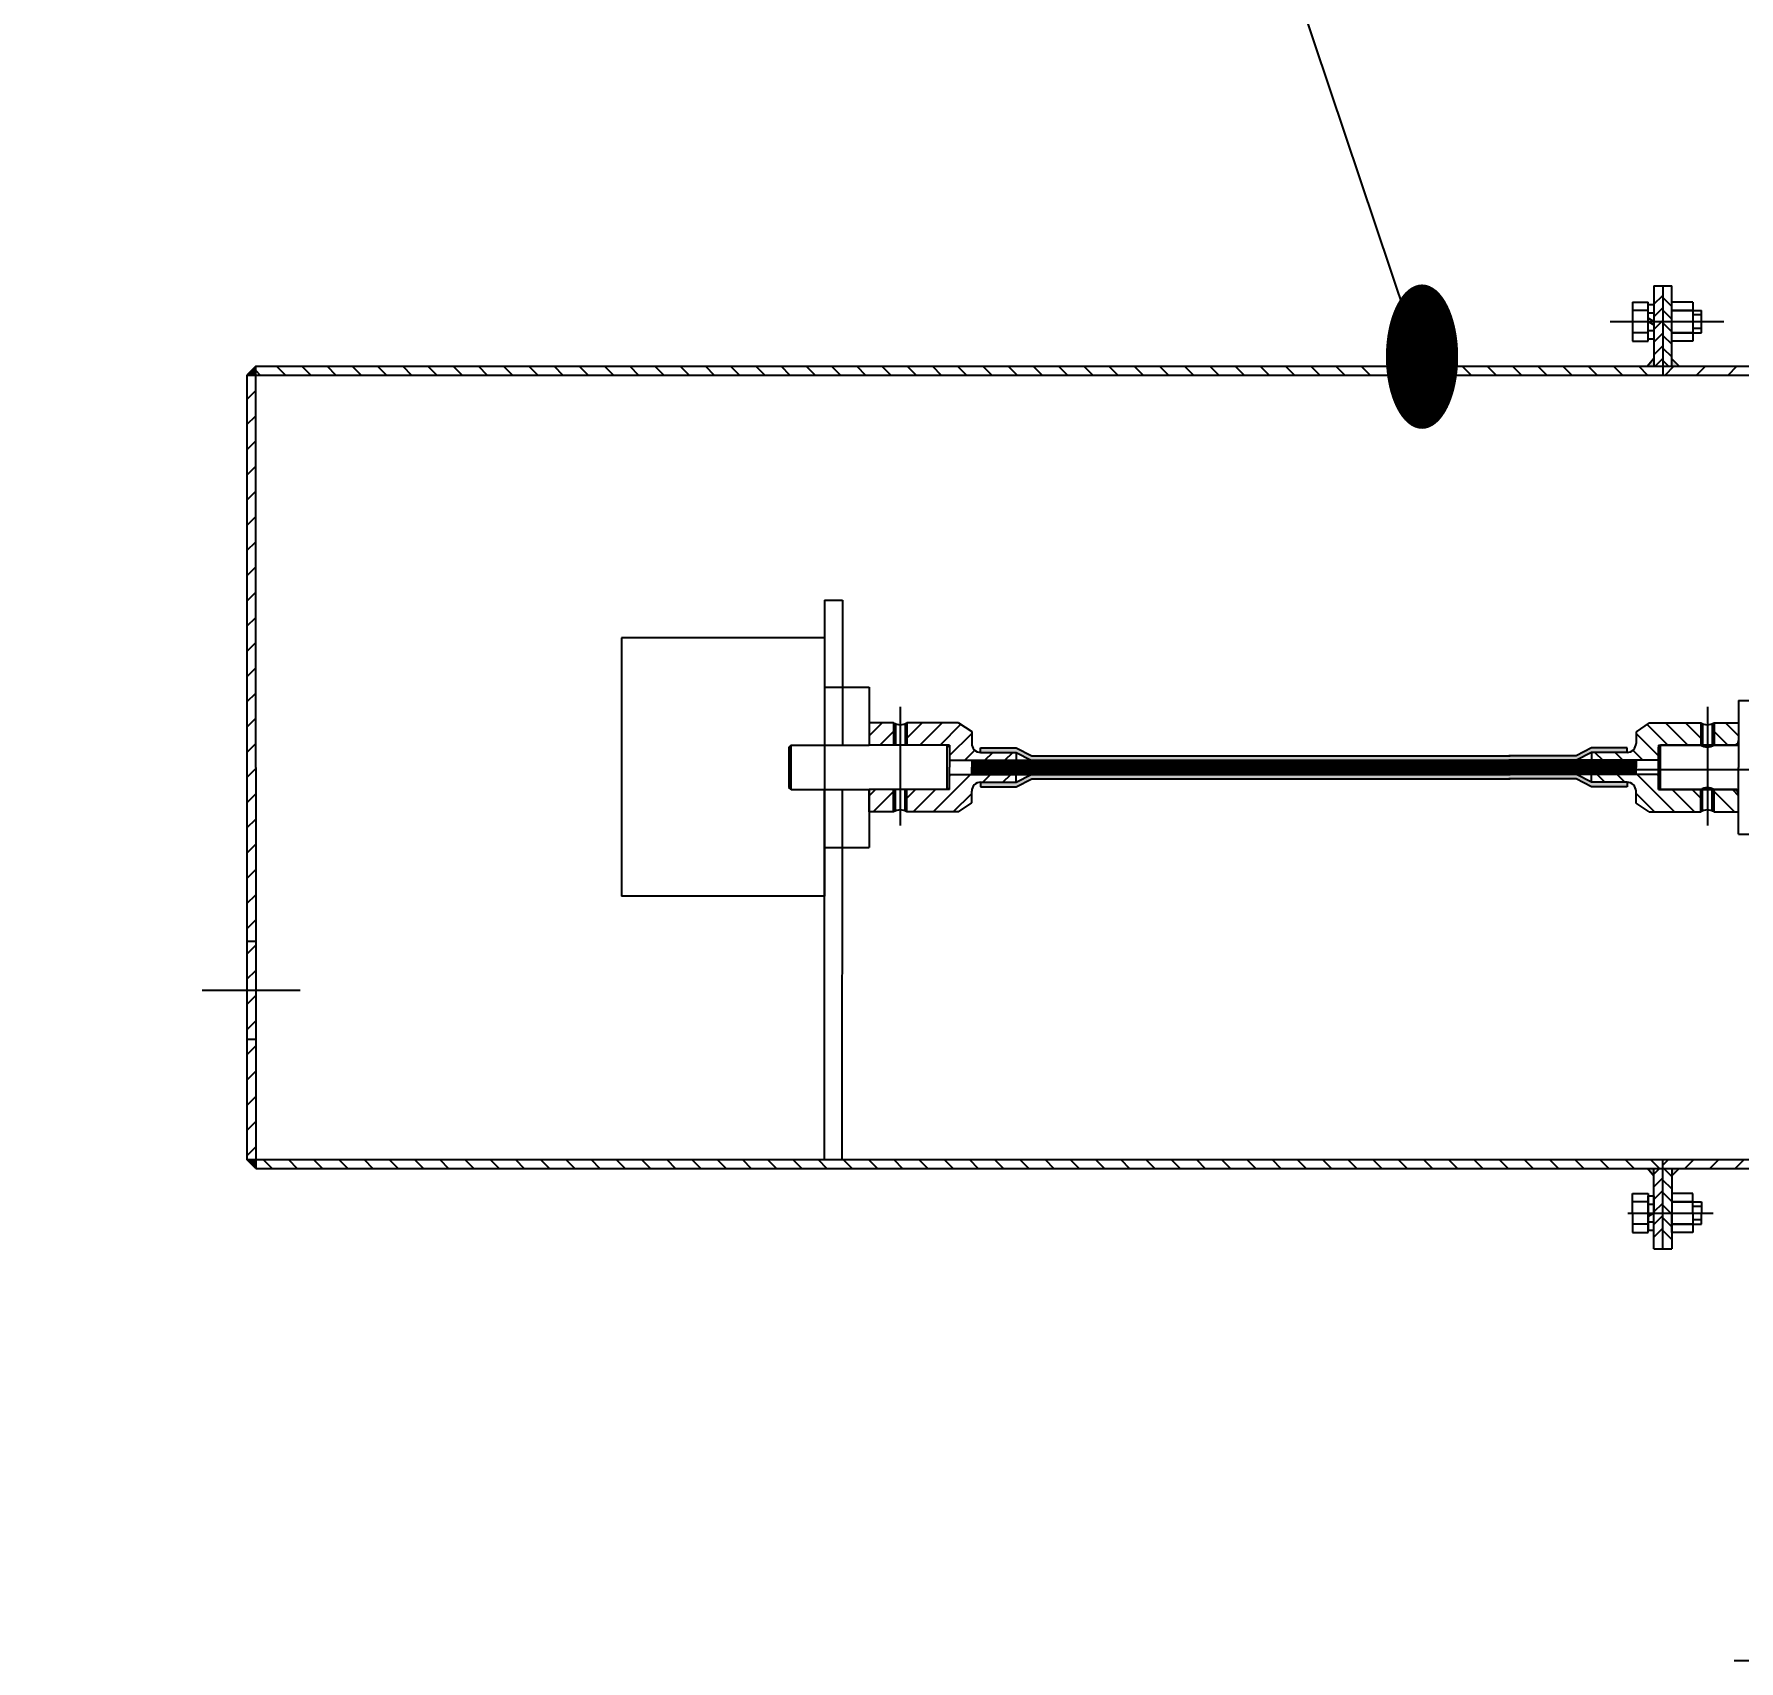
# Model space of a CAD drawing. Header units: millimetres. Extents: x 0 to 12600, y -338 to 8910.
# Drawn here: x 1461 to 1843.4, y 5135 to 5500 of the extents above; entities that cross this region are included whole.
import ezdxf
from ezdxf.enums import TextEntityAlignment as Align

# ---------------------------------------------------------------- set-up
doc = ezdxf.new("R2010")
doc.units = ezdxf.units.MM
doc.header["$LTSCALE"] = 300
for name, pattern in [('F', [0.75, 0.5, -0.25]), ('G', [2, 1.25, -0.25, 0.25, -0.25]), ('K', [2.5, 1.25, -0.25, 0.25, -0.25, 0.25, -0.25])]:
    doc.linetypes.add(name, pattern=pattern)
for name, color, linetype in [('01', 7, 'Continuous'), ('02', 1, 'Continuous'), ('04', 2, 'F'), ('05', 142, 'G'), ('07', 6, 'K')]:
    doc.layers.add(name, color=color, linetype=linetype)
doc.styles.get("Standard").update_dxf_attribs({"font": 'isocp', "width": 0.707, "bigfont": 'intecad.shx'})
pattern_1 = [(135, (2158.323, 4827.781), (2.828427, 2.828427), [])]

msp = doc.modelspace()

# ---------------------------------------------------------------- hatches: boundary and pattern name
at = {"layer": '01', "ltscale": 2}
for points in [[(1508.73, 5423.43), (1510.73, 5425.43), (1510.73, 5423.43)], [(1510.73, 5245.43), (1508.73, 5247.43), (1510.73, 5247.43)]]:
    msp.add_hatch(color=256, dxfattribs=at).paths.add_polyline_path(points)
h = msp.add_hatch(color=256, dxfattribs=at)
h.paths.add_polyline_path([(1828.31, 5427.08), (1829.98, 5425.43), (1828.31, 5425.43)])
h.paths.add_polyline_path([(1824.31, 5427.16), (1824.31, 5425.43), (1822.85, 5425.43)])
h = msp.add_hatch(color=256, dxfattribs=at)
h.paths.add_polyline_path([(1828.31, 5243.78), (1829.98, 5245.43), (1828.31, 5245.43)])
h.paths.add_polyline_path([(1824.31, 5243.7), (1824.31, 5245.43), (1822.85, 5245.43)])
at = {"layer": '02', "ltscale": 2}
h = msp.add_hatch(dxfattribs=at)
h.set_pattern_fill('_USER', color=256, scale=2, angle=135, style=0, pattern_type=0)
h.set_pattern_definition([(45, (8899.9574, 1939.483), (1.41421356, -1.41421356), [])])
h.paths.add_polyline_path([(1824.31, 5237.43), (1826.31, 5237.43), (1826.31, 5245.43), (1824.31, 5245.43)])
h.paths.add_polyline_path([(1824.31, 5229.43), (1826.31, 5229.43), (1826.31, 5237.43), (1824.31, 5237.43)])
h.paths.add_polyline_path([(1824.31, 5425.43), (1826.31, 5425.43), (1826.31, 5433.43), (1824.31, 5433.43)])
h.paths.add_polyline_path([(1824.31, 5433.43), (1826.31, 5433.43), (1826.31, 5441.43), (1824.31, 5441.43)])
h = msp.add_hatch(dxfattribs=at)
h.set_pattern_fill('_USER', color=256, scale=2, angle=45, style=0, pattern_type=0)
h.set_pattern_definition([(135, (8899.9574, 1939.483), (1.41421356, 1.41421356), [])])
h.paths.add_polyline_path([(1826.31, 5433.43), (1828.31, 5433.43), (1828.31, 5425.43), (1826.31, 5425.43)])
h.paths.add_polyline_path([(1826.31, 5441.43), (1828.31, 5441.43), (1828.31, 5433.43), (1826.31, 5433.43)])
h.paths.add_polyline_path([(1826.31, 5245.43), (1828.31, 5245.43), (1828.31, 5237.43), (1826.31, 5237.43)])
h.paths.add_polyline_path([(1826.31, 5237.43), (1828.31, 5237.43), (1828.31, 5229.43), (1826.31, 5229.43)])
h = msp.add_hatch(dxfattribs=at)
h.set_pattern_fill('_USER', color=256, scale=4, angle=45, style=0, pattern_type=0)
h.set_pattern_definition(pattern_1)
h.paths.add_polyline_path([(1826.31, 5425.43), (1826.31, 5423.43), (1510.73, 5423.43), (1510.73, 5425.43)])
h = msp.add_hatch(dxfattribs=at)
h.set_pattern_fill('_USER', color=256, scale=5, angle=135, style=0, pattern_type=0)
h.set_pattern_definition([(45, (8899.9574, 1939.483), (3.535534, -3.535534), [])])
h.paths.add_polyline_path([(1826.31, 5423.43), (1826.31, 5425.43), (1851.31, 5425.43), (1851.31, 5423.43)])
h = msp.add_hatch(dxfattribs=at)
h.set_pattern_fill('_USER', color=256, scale=4, angle=135, style=0, pattern_type=0)
h.set_pattern_definition([(45, (8749.9574, 1939.483), (2.8284271, -2.8284271), [])])
h.paths.add_polyline_path([(1508.73, 5423.43), (1510.73, 5423.43), (1510.73, 5335.43), (1508.73, 5335.43)])
h.paths.add_polyline_path([(1508.73, 5335.43), (1510.73, 5335.43), (1510.73, 5247.43), (1508.73, 5247.43)])
at = {"layer": '02', "linetype": 'Continuous', "ltscale": 2}
h = msp.add_hatch(dxfattribs=at)
h.set_pattern_fill('ANSI31', color=1, style=0)
h.set_pattern_definition([(45, (2120.8524, 5123.569), (-2.245064, 2.245064), [])])
h.paths.add_polyline_path([(1668.37, 5345.44), (1671.31, 5343.44), (1671.31, 5340.79, 0.414214), (1673.31, 5338.79), (1681.31, 5338.79), (1681.31, 5337.04), (1666.31, 5337.04), (1666.31, 5340.44), (1656.8, 5340.44), (1656.8, 5345.44)])
h.paths.add_polyline_path([(1666.31, 5330.44), (1666.31, 5333.84), (1681.31, 5333.84), (1681.31, 5332.08), (1673.31, 5332.08, 0.414214), (1671.31, 5330.08), (1671.31, 5327.44), (1668.37, 5325.44), (1656.8, 5325.44), (1656.8, 5330.44)])
h.paths.add_polyline_path([(1648.31, 5330.44), (1653.8, 5330.44), (1653.8, 5325.44), (1648.31, 5325.44)])
h.paths.add_polyline_path([(1653.8, 5345.44), (1653.8, 5340.44), (1648.31, 5340.44), (1648.31, 5345.44)])
h.paths.add_polyline_path([(1653.8, 5345.44, 0.040596), (1654.2, 5345.22), (1654.2, 5340.24, -0.040596), (1653.8, 5340.45)])
h.paths.add_polyline_path([(1656.8, 5340.45, -0.040596), (1656.4, 5340.24), (1656.4, 5345.22, 0.040596), (1656.8, 5345.44)])
h.paths.add_polyline_path([(1654.2, 5325.65, 0.040596), (1653.8, 5325.44), (1653.8, 5330.42, -0.040596), (1654.2, 5330.63)])
h.paths.add_polyline_path([(1656.4, 5330.63, -0.040596), (1656.8, 5330.42), (1656.8, 5325.44, 0.040596), (1656.4, 5325.65)])
h = msp.add_hatch(dxfattribs=at)
h.set_pattern_fill('ANSI31', color=1, style=0)
h.set_pattern_definition([(135, (1370.76, 5123.5648), (2.245064, 2.245064), [])])
h.paths.add_polyline_path([(1834.81, 5345.43), (1834.81, 5340.43), (1825.31, 5340.43), (1825.31, 5337.03), (1810.3, 5337.03), (1810.3, 5338.79), (1818.3, 5338.79, 0.414214), (1820.3, 5340.79), (1820.3, 5343.43), (1823.24, 5345.43)])
h.paths.add_polyline_path([(1834.81, 5330.43), (1834.81, 5325.43), (1823.24, 5325.43), (1820.3, 5327.43), (1820.3, 5330.08, 0.414214), (1818.3, 5332.08), (1810.3, 5332.08), (1810.3, 5333.83), (1825.31, 5333.83), (1825.31, 5330.43)])
h.paths.add_polyline_path([(1843.31, 5325.43), (1837.81, 5325.43), (1837.81, 5330.43), (1843.31, 5330.43)])
h.paths.add_polyline_path([(1843.31, 5345.43), (1843.31, 5340.43), (1837.81, 5340.43), (1837.81, 5345.43)])
h.paths.add_polyline_path([(1837.81, 5340.45, -0.040596), (1837.41, 5340.24), (1837.41, 5345.22, 0.040596), (1837.81, 5345.43)])
h.paths.add_polyline_path([(1834.81, 5345.43, 0.040596), (1835.21, 5345.22), (1835.21, 5340.24, -0.040596), (1834.81, 5340.45)])
h.paths.add_polyline_path([(1837.41, 5330.63, -0.040596), (1837.81, 5330.41), (1837.81, 5325.43, 0.040596), (1837.41, 5325.64)])
h.paths.add_polyline_path([(1835.21, 5325.64, 0.040596), (1834.81, 5325.43), (1834.81, 5330.41, -0.040596), (1835.21, 5330.63)])
h = msp.add_hatch(dxfattribs=at)
h.set_pattern_fill('ANGLE', color=1, scale=0.1, angle=45, style=0)
h.set_pattern_definition([(135, (947.08396, 4240.103), (0.4939141, 0.4939141), [0.508, -0.1905]), (45, (947.08396, 4240.103), (0.4939141, -0.4939141), [0.508, -0.1905])])
h.paths.add_polyline_path([(1818.3, 5339.79), (1818.3, 5338.79), (1810.3, 5338.79), (1806.96, 5337.03), (1792.11, 5337.03), (1792.11, 5337.04), (1684.65, 5337.04), (1681.31, 5338.79), (1673.31, 5338.79), (1673.31, 5339.79), (1681.31, 5339.79), (1684.77, 5338.04), (1791.77, 5338.04), (1791.77, 5338.03), (1806.85, 5338.03), (1810.3, 5339.79)])
h.paths.add_polyline_path([(1684.77, 5332.84), (1681.31, 5331.08), (1673.31, 5331.08), (1673.31, 5332.08), (1681.31, 5332.08), (1684.65, 5333.84), (1791.77, 5333.84), (1791.77, 5333.83), (1806.96, 5333.83), (1810.3, 5332.08), (1818.3, 5332.08), (1818.3, 5331.08), (1810.3, 5331.08), (1806.85, 5332.83), (1792.11, 5332.83), (1792.11, 5332.84)])
at = {"layer": '02', "ltscale": 2}
h = msp.add_hatch(dxfattribs=at)
h.set_pattern_fill('ANSI31', color=256, scale=0.1, style=0)
h.set_pattern_definition([(135, (947.08396, 4240.103), (0.2245064, 0.2245064), [])])
h.paths.add_polyline_path([(1820.3, 5335.43), (1820.3, 5333.83), (1792.11, 5333.83), (1792.11, 5333.84), (1671.31, 5333.84), (1671.31, 5335.43)])
h.paths.add_polyline_path([(1791.77, 5337.03), (1820.3, 5337.03), (1820.3, 5335.43), (1671.31, 5335.43), (1671.31, 5335.44), (1671.31, 5337.04), (1791.77, 5337.04)])
h = msp.add_hatch(dxfattribs=at)
h.set_pattern_fill('_USER', color=256, scale=4, angle=45, style=0, pattern_type=0)
h.set_pattern_definition(pattern_1)
h.paths.add_polyline_path([(1510.73, 5245.43), (1510.73, 5247.43), (1826.31, 5247.43), (1826.31, 5245.43)])
h = msp.add_hatch(dxfattribs=at)
h.set_pattern_fill('_USER', color=256, scale=4, angle=135, style=0, pattern_type=0)
h.set_pattern_definition([(45, (8899.9574, 1939.483), (2.8284271, -2.8284271), [])])
h.paths.add_polyline_path([(1851.31, 5247.43), (1851.31, 5245.43), (1826.31, 5245.43), (1826.31, 5247.43)])

# ---------------------------------------------------------------- linework, layer by layer
at = {"layer": '01', "ltscale": 2}
for p, q in [((1824.31, 5443.43), (1824.31, 5425.43)), ((1824.31, 5443.43), (1828.31, 5443.43)), ((1826.31, 5443.43), (1826.31, 5423.43)), ((1828.31, 5425.43), (1828.31, 5443.43)), ((1819.51, 5439.83), (1823.01, 5439.83)), ((1819.51, 5439.83), (1819.51, 5431.04)), ((1823.01, 5437.93), (1819.51, 5437.93)), ((1823.01, 5431.04), (1823.01, 5439.83)), ((1823.01, 5439.28), (1824.31, 5439.28)), ((1823.01, 5437.43), (1824.31, 5437.43)), ((1833.01, 5439.83), (1828.31, 5439.83)), ((1828.31, 5437.93), (1835.01, 5437.93)), ((1833.01, 5437.93), (1828.31, 5437.93)), ((1833.01, 5439.83), (1833.01, 5431.04)), ((1835.01, 5432.93), (1835.01, 5437.93)), ((1824.31, 5435.43), (1823.01, 5436.18)), ((1823.01, 5435.43), (1824.31, 5434.68)), ((1823.01, 5433.43), (1824.31, 5433.43)), ((1823.01, 5432.93), (1819.51, 5432.93)), ((1819.51, 5431.04), (1823.01, 5431.04)), ((1823.01, 5431.58), (1824.31, 5431.58)), ((1828.31, 5432.93), (1835.01, 5432.93)), ((1833.01, 5432.93), (1828.31, 5432.93)), ((1833.01, 5431.04), (1828.31, 5431.04)), ((1510.73, 5425.43), (1508.73, 5423.43)), ((1510.73, 5335.43), (1510.73, 5425.43)), ((1510.73, 5425.43), (1851.31, 5425.43)), ((1824.31, 5427.16), (1822.85, 5425.43)), ((1829.98, 5425.43), (1828.31, 5427.08)), ((1508.73, 5423.43), (1508.73, 5247.43)), ((1508.73, 5423.43), (1851.31, 5423.43)), ((1638.31, 5372.93), (1638.31, 5340.43)), ((1638.31, 5372.93), (1642.31, 5372.93)), ((1843.31, 5350.43), (1843.31, 5335.43)), ((1668.37, 5345.44), (1671.31, 5343.44)), ((1823.24, 5345.43), (1820.3, 5343.43)), ((1671.31, 5343.44), (1671.31, 5340.79)), ((1820.3, 5343.43), (1820.3, 5340.79)), ((1630.81, 5340.44), (1630.31, 5339.94)), ((1630.31, 5339.94), (1630.31, 5330.94)), ((1630.81, 5330.44), (1630.81, 5340.44)), ((1665.81, 5330.44), (1665.81, 5340.44)), ((1673.31, 5339.79), (1681.31, 5339.79)), ((1673.31, 5338.79), (1681.31, 5338.79)), ((1681.31, 5339.79), (1684.77, 5338.04)), ((1681.31, 5338.79), (1681.31, 5337.04)), ((1681.31, 5338.79), (1684.65, 5337.04)), ((1810.3, 5339.79), (1806.85, 5338.03)), ((1810.3, 5338.79), (1806.96, 5337.03)), ((1818.3, 5339.79), (1810.3, 5339.79)), ((1810.3, 5338.79), (1810.3, 5337.03)), ((1818.3, 5338.79), (1810.3, 5338.79)), ((1825.31, 5340.43), (1842.31, 5340.43)), ((1825.31, 5335.43), (1825.31, 5339.93)), ((1842.81, 5340.43), (1825.81, 5340.43)), ((1510.73, 5335.43), (1510.73, 5245.43)), ((1681.31, 5332.08), (1681.31, 5333.84)), ((1681.31, 5332.08), (1684.65, 5333.84)), ((1810.3, 5332.08), (1806.96, 5333.83)), ((1810.3, 5332.08), (1810.3, 5333.83)), ((1825.31, 5335.43), (1825.31, 5330.93)), ((1843.31, 5320.43), (1843.31, 5335.43)), ((1630.81, 5330.44), (1630.31, 5330.94)), ((1638.3, 5247.43), (1638.31, 5330.44)), ((1671.31, 5327.44), (1671.31, 5330.08)), ((1673.31, 5332.08), (1681.31, 5332.08)), ((1673.31, 5331.08), (1681.31, 5331.08)), ((1681.31, 5331.08), (1684.77, 5332.84)), ((1810.3, 5331.08), (1806.85, 5332.83)), ((1818.3, 5332.08), (1810.3, 5332.08)), ((1818.3, 5331.08), (1810.3, 5331.08)), ((1820.3, 5327.43), (1820.3, 5330.08)), ((1825.31, 5330.43), (1842.31, 5330.43)), ((1842.81, 5330.43), (1825.81, 5330.43)), ((1668.37, 5325.44), (1671.31, 5327.44)), ((1823.24, 5325.43), (1820.3, 5327.43)), ((1508.73, 5247.43), (1851.31, 5247.43)), ((1510.73, 5245.43), (1508.73, 5247.43)), ((1826.31, 5227.43), (1826.31, 5247.43)), ((1510.73, 5245.43), (1851.31, 5245.43)), ((1824.31, 5243.7), (1822.85, 5245.43)), ((1824.31, 5227.43), (1824.31, 5245.43)), ((1829.98, 5245.43), (1828.31, 5243.78)), ((1828.31, 5245.43), (1828.31, 5227.43)), ((1819.51, 5239.83), (1823.01, 5239.83)), ((1819.51, 5235.43), (1819.51, 5239.83)), ((1823.01, 5239.83), (1823.01, 5235.43)), ((1823.01, 5239.28), (1824.31, 5239.28)), ((1823.01, 5235.43), (1823.01, 5239.28)), ((1823.01, 5239.26), (1823.01, 5235.43)), ((1824.31, 5239.28), (1824.31, 5235.43)), ((1833.01, 5239.83), (1828.31, 5239.83)), ((1828.31, 5239.83), (1828.31, 5235.43)), ((1828.31, 5239.83), (1828.31, 5235.43)), ((1833.01, 5235.43), (1833.01, 5239.83)), ((1823.01, 5237.93), (1819.51, 5237.93)), ((1819.51, 5235.43), (1819.51, 5231.04)), ((1823.01, 5237.43), (1824.31, 5237.43)), ((1823.01, 5231.6), (1823.01, 5235.43)), ((1823.01, 5235.43), (1823.01, 5231.58)), ((1823.01, 5231.04), (1823.01, 5235.43)), ((1824.31, 5235.43), (1823.01, 5234.68)), ((1824.31, 5231.58), (1824.31, 5235.43)), ((1833.01, 5237.93), (1828.31, 5237.93)), ((1828.31, 5237.93), (1835.01, 5237.93)), ((1828.31, 5231.04), (1828.31, 5235.43)), ((1828.31, 5231.04), (1828.31, 5235.43)), ((1833.01, 5235.43), (1833.01, 5231.04)), ((1835.01, 5237.93), (1835.01, 5235.43)), ((1835.01, 5232.93), (1835.01, 5235.43)), ((1823.01, 5232.93), (1819.51, 5232.93)), ((1819.51, 5231.04), (1823.01, 5231.04)), ((1823.01, 5233.43), (1824.31, 5233.43)), ((1823.01, 5231.58), (1824.31, 5231.58)), ((1833.01, 5232.93), (1828.31, 5232.93)), ((1828.31, 5232.93), (1835.01, 5232.93)), ((1833.01, 5231.04), (1828.31, 5231.04)), ((1824.31, 5227.43), (1828.31, 5227.43))]:
    msp.add_line(p, q, dxfattribs=at)
at = {"layer": '01', "color": 7, "linetype": 'Continuous', "ltscale": 2}
for p, q in [((1642.31, 5372.93), (1642.31, 5340.43)), ((1843.31, 5350.43), (1899.31, 5350.43)), ((1653.8, 5345.44), (1648.31, 5345.44)), ((1648.31, 5345.44), (1648.31, 5340.44)), ((1654.2, 5345.22), (1654.2, 5340.44)), ((1656.4, 5345.22), (1656.4, 5340.44)), ((1668.37, 5345.44), (1656.8, 5345.44)), ((1823.24, 5345.43), (1834.81, 5345.43)), ((1835.21, 5345.22), (1835.21, 5340.24)), ((1837.41, 5345.22), (1837.41, 5340.24)), ((1837.81, 5345.43), (1843.31, 5345.43)), ((1843.31, 5345.43), (1843.31, 5335.43)), ((1630.81, 5340.44), (1648.31, 5340.44)), ((1655.3, 5340.44), (1648.31, 5340.44)), ((1666.31, 5340.44), (1655.3, 5340.44)), ((1666.31, 5339.94), (1665.81, 5340.44)), ((1666.31, 5340.44), (1666.31, 5335.44)), ((1673.31, 5338.79), (1673.31, 5339.79)), ((1684.77, 5338.04), (1792.11, 5338.04)), ((1806.85, 5338.03), (1791.77, 5338.03)), ((1818.3, 5338.79), (1818.3, 5339.79)), ((1825.31, 5340.43), (1825.31, 5330.43)), ((1825.31, 5340.43), (1825.31, 5335.43)), ((1825.31, 5340.43), (1834.81, 5340.43)), ((1837.81, 5340.43), (1843.31, 5340.43)), ((1666.31, 5337.04), (1792.11, 5337.04)), ((1666.31, 5330.44), (1666.31, 5335.44)), ((1666.31, 5333.84), (1792.11, 5333.84)), ((1671.31, 5337.04), (1671.31, 5335.44)), ((1671.31, 5333.84), (1671.31, 5335.44)), ((1825.31, 5337.03), (1791.77, 5337.03)), ((1825.31, 5333.83), (1791.77, 5333.83)), ((1820.3, 5337.03), (1820.3, 5335.43)), ((1820.3, 5333.83), (1820.3, 5335.43)), ((1825.31, 5330.43), (1825.31, 5335.43)), ((1843.31, 5325.43), (1843.31, 5335.43)), ((1630.81, 5330.44), (1648.31, 5330.44)), ((1642.3, 5247.43), (1642.31, 5330.44)), ((1648.31, 5325.44), (1648.31, 5330.44)), ((1655.3, 5330.44), (1648.31, 5330.44)), ((1654.2, 5325.65), (1654.2, 5330.44)), ((1666.31, 5330.44), (1655.3, 5330.44)), ((1656.4, 5325.65), (1656.4, 5330.44)), ((1666.31, 5330.94), (1665.81, 5330.44)), ((1673.31, 5332.08), (1673.31, 5331.08)), ((1684.77, 5332.84), (1792.11, 5332.84)), ((1806.85, 5332.83), (1791.77, 5332.83)), ((1818.3, 5332.08), (1818.3, 5331.08)), ((1825.31, 5330.43), (1834.81, 5330.43)), ((1835.21, 5325.64), (1835.21, 5330.63)), ((1837.41, 5325.64), (1837.41, 5330.63)), ((1837.81, 5330.43), (1843.31, 5330.43)), ((1653.8, 5325.44), (1648.31, 5325.44)), ((1668.37, 5325.44), (1656.8, 5325.44)), ((1823.24, 5325.43), (1834.81, 5325.43)), ((1837.81, 5325.43), (1843.31, 5325.43)), ((1843.31, 5320.43), (1899.31, 5320.43))]:
    msp.add_line(p, q, dxfattribs=at)
at = {"layer": '01', "ltscale": 2}
for centre, radius, start, end in [((1655.3, 5347.77), 2.78, 237.2834, 302.7166), ((1836.31, 5347.77), 2.78, 237.2834, 302.7166), ((1842.31, 5341.43), 1, 270, 0), ((1673.31, 5340.79), 2, 180, 270), ((1818.3, 5340.79), 2, 270, 0), ((1836.31, 5342.78), 2.78, 237.2834, 302.7166), ((1842.81, 5340.93), 0.5, 270, 0), ((1673.31, 5330.08), 2, 90, 180), ((1818.3, 5330.08), 2, 0, 90), ((1836.31, 5328.08), 2.78, 57.2834, 122.7166), ((1842.31, 5329.43), 1, 0, 90), ((1842.81, 5329.93), 0.5, 0, 90), ((1655.3, 5323.1), 2.78, 57.2834, 122.7166), ((1836.31, 5323.1), 2.78, 57.2834, 122.7166)]:
    msp.add_arc(centre, radius, start, end, dxfattribs=at)
at = {"layer": '02', "ltscale": 2}
for p, q in [((1772.31, 5426.02), (1285.19, 6878.41)), ((1835.01, 5436.93), (1833.01, 5436.93)), ((1835.01, 5433.93), (1833.01, 5433.93)), ((1835.01, 5236.93), (1833.01, 5236.93)), ((1835.01, 5233.93), (1833.01, 5233.93))]:
    msp.add_line(p, q, dxfattribs=at)
at = {"layer": '02', "color": 1, "linetype": 'Continuous', "ltscale": 2}
for p, q in [((1653.8, 5345.44), (1653.8, 5340.44)), ((1656.8, 5345.44), (1656.8, 5340.44)), ((1834.81, 5345.43), (1834.81, 5340.43)), ((1837.81, 5345.43), (1837.81, 5340.43)), ((1653.8, 5325.44), (1653.8, 5330.44)), ((1656.8, 5325.44), (1656.8, 5330.44)), ((1834.81, 5325.43), (1834.81, 5330.43)), ((1837.81, 5325.43), (1837.81, 5330.43))]:
    msp.add_line(p, q, dxfattribs=at)
at = {"layer": '04', "ltscale": 2}
for p, q in [((1508.73, 5296.43), (1510.73, 5296.43)), ((1508.73, 5274.43), (1510.73, 5274.43))]:
    msp.add_line(p, q, dxfattribs=at)
at = {"layer": '05', "ltscale": 2}
for p, q in [((1814.51, 5435.43), (1840.01, 5435.43)), ((1655.3, 5348.99), (1655.3, 5322.41)), ((1836.31, 5348.98), (1836.31, 5322.4)), ((1688.44, 5334.95), (1749.76, 5334.95)), ((1689.14, 5334.95), (1749.76, 5334.95)), ((1777, 5334.95), (5278.89, 5334.95)), ((1498.73, 5285.43), (1520.74, 5285.43)), ((1818.44, 5235.43), (1837.6, 5235.43)), ((1819.14, 5235.43), (1837.6, 5235.43)), ((1887.65, 5134.95), (1842.34, 5134.95))]:
    msp.add_line(p, q, dxfattribs=at)
at = {"layer": '05', "color": 142, "linetype": 'G', "ltscale": 2}
for p, q in [((1683.45, 5334.95), (1679.17, 5334.95)), ((1689.08, 5334.95), (1844.91, 5334.95))]:
    msp.add_line(p, q, dxfattribs=at)
at = {"layer": '07', "ltscale": 2}
for p, q in [((1592.81, 5364.52), (1592.81, 5306.52)), ((1638.31, 5364.52), (1592.81, 5364.52)), ((1638.31, 5364.52), (1638.31, 5306.52)), ((1648.31, 5353.43), (1648.31, 5340.44)), ((1648.31, 5330.44), (1648.3, 5317.43)), ((1638.31, 5306.52), (1592.81, 5306.52))]:
    msp.add_line(p, q, dxfattribs=at)
at = {"layer": '07', "color": 6, "linetype": 'K', "ltscale": 2}
for p, q in [((1638.31, 5353.43), (1648.31, 5353.43)), ((1825.81, 5340.43), (1825.31, 5339.93)), ((1825.81, 5330.43), (1825.81, 5340.43)), ((1825.81, 5330.43), (1825.31, 5330.93)), ((1825.81, 5330.43), (1825.31, 5330.93)), ((1638.31, 5317.43), (1648.31, 5317.43))]:
    msp.add_line(p, q, dxfattribs=at)

# ---------------------------------------------------------------- texts
at = {"layer": '02', "ltscale": 2, "width": 0.605172}
msp.add_text('●', height=30, dxfattribs=at).set_placement((1763.31, 5411.02), (1781.31, 5411.02), align=Align.FIT)

doc.saveas('drawing.dxf')
